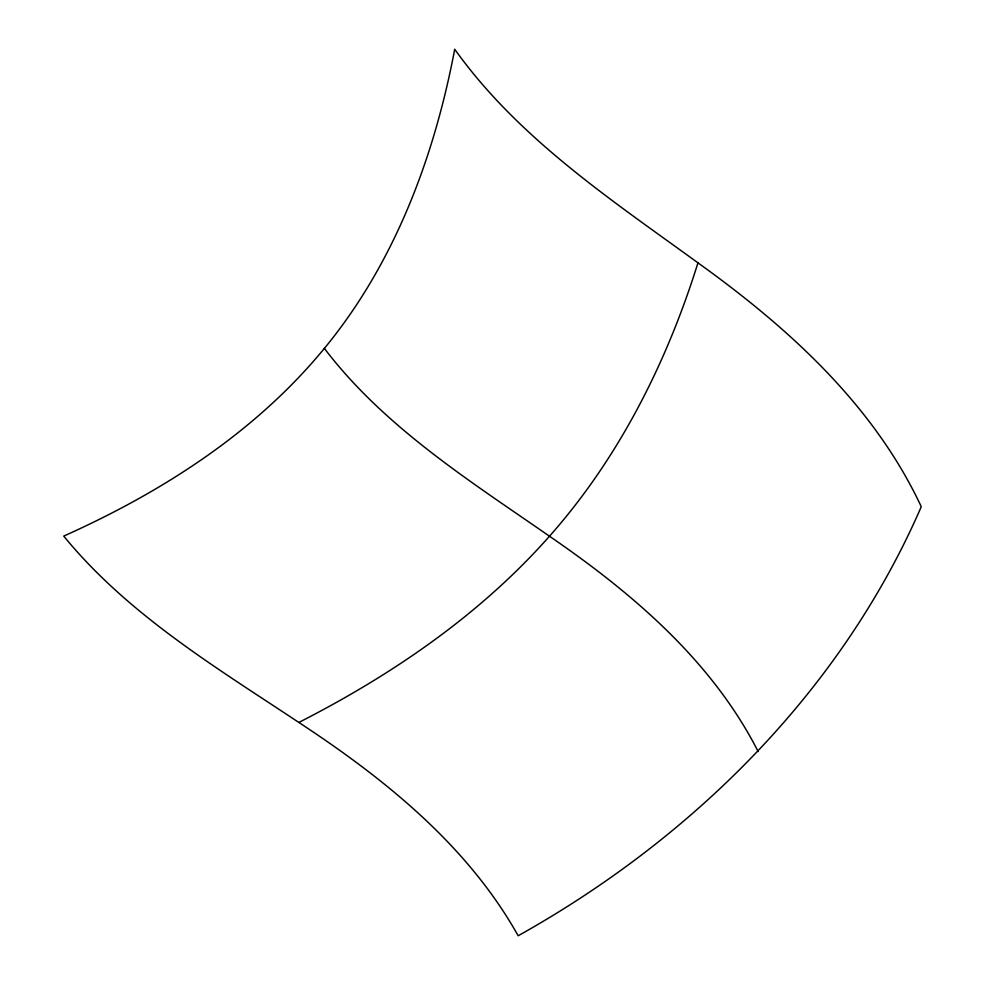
<?xml version="1.0" encoding="UTF-8"?>
<svg xmlns="http://www.w3.org/2000/svg" width="985" height="985" viewBox="0 0 985 985"><rect width="100%" height="100%" fill="white"/><g stroke="black" fill="none" stroke-linecap="round" stroke-linejoin="round"><path stroke-width="1.48" d="M697.959 262.835C666.857 362.406 618.986 457.816 549.482 536.222C479.941 614.911 391.907 674.959 298.849 722.448C215.592 667.14 127.816 614.443 63.729 536.099C161.971 492.094 255.484 432.329 324.361 348.407C394.653 263.106 434.336 156.886 454.713 49.25C518.282 138.319 610.712 199.426 697.959 262.835C787.988 327.426 873.535 404.7 921.27 506.709C841.178 691.211 692.307 838.407 518.172 935.75C467.272 845.081 384.421 778.667 298.849 722.448M324.361 348.407C384.372 427.182 469.266 480.495 549.482 536.222C632.284 593.032 711.786 660.639 758.142 751.543"/></g></svg>
